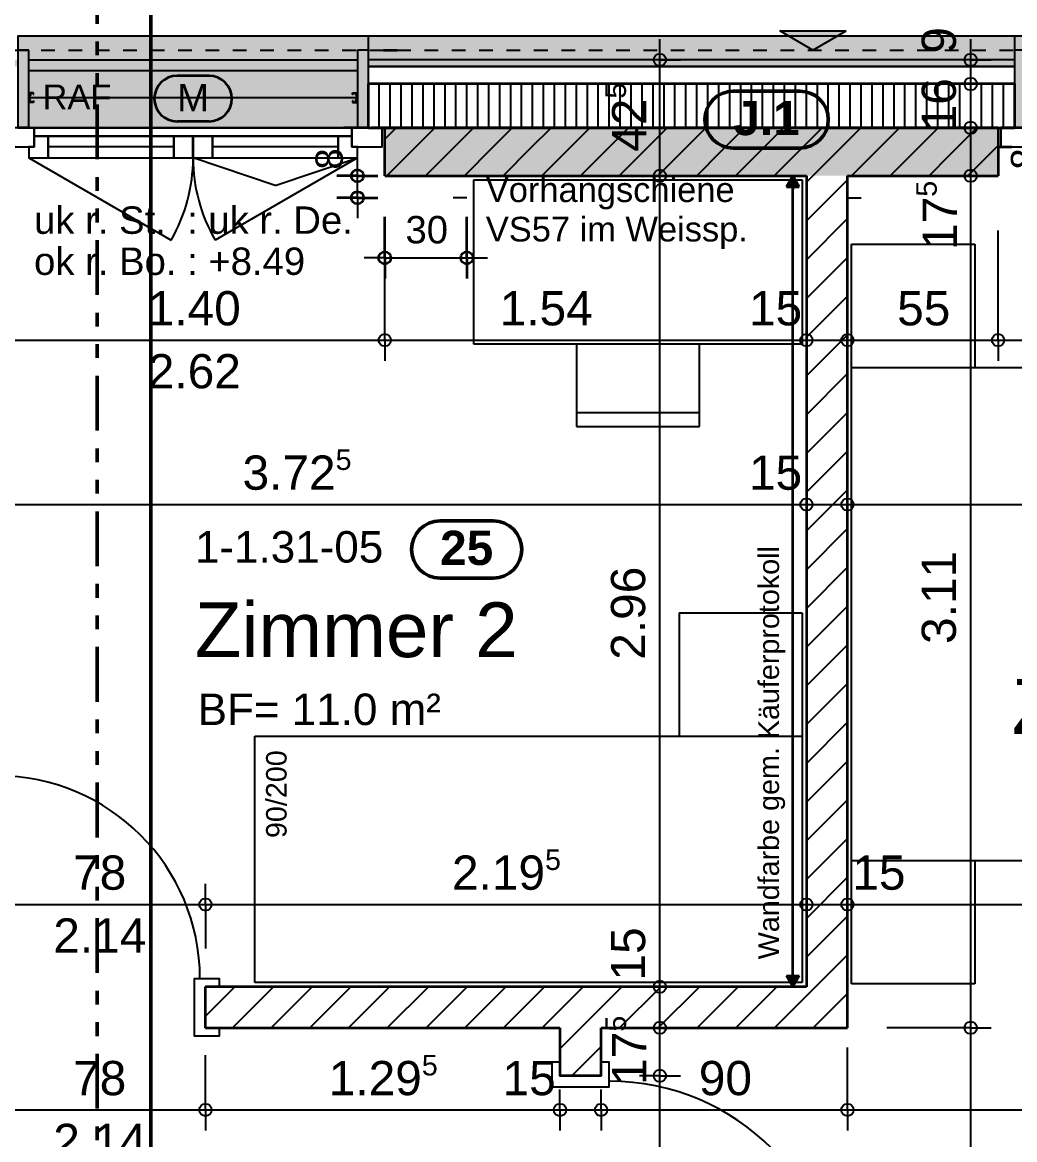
# Model space of a CAD drawing. Header units: centimetres. Extents: x 0.3 to 84.3, y 0.3 to 59.7.
# Drawn here: x 41.48 to 48.73, y 39.78 to 47.93 of the extents above; entities that cross this region are included whole.
import ezdxf

# ---------------------------------------------------------------- set-up
doc = ezdxf.new("R2010")
doc.units = ezdxf.units.CM
for name, pattern in [('AUSGEZOGEN', [0]), ('LINIE_17', [0.05, 0, -0.05]), ('LINIE_23', [0.79, 0.4, -0.13, 0, -0.13, 0, -0.13]), ('PHANTOM', [63.5, 31.75, -6.35, 6.35, -6.35, 6.35, -6.35]), ('PUNKT', [6.35, 0, -6.35]), ('RAND', [44.45, 12.7, -6.35, 12.7, -6.35, 0, -6.35]), ('STRICHPUNKT', [25.4, 12.7, -6.35, 0, -6.35]), ('VERDECKT', [9.525, 6.35, -3.175])]:
    doc.linetypes.add(name, pattern=pattern)
for name, color, linetype, lineweight in [('Allgemein', 7, 'AUSGEZOGEN', 35), ('Bauachsen grob', 7, 'RAND', 25), ('Daemmung', 7, 'AUSGEZOGEN', 35), ('Fenster', 7, 'AUSGEZOGEN', 35), ('Fuellflaeche tragende Wände MW', 7, 'AUSGEZOGEN', 25), ('Gipserarbeiten', 7, 'AUSGEZOGEN', 35), ('Holz Fassadenverkleidung', 7, 'AUSGEZOGEN', 35), ('Holzgelaender', 7, 'AUSGEZOGEN', 50), ('Konstruktion oben', 7, 'VERDECKT', 25), ('Oeffnungsrichtung Fenster', 7, 'AUSGEZOGEN', 25), ('Raumbezeichnung', 7, 'AUSGEZOGEN', 35), ('Rolladen', 7, 'AUSGEZOGEN', 25), ('Schnittbegrenzung', 7, 'AUSGEZOGEN', 25), ('Spengler', 7, 'AUSGEZOGEN', 35), ('Text Koten', 7, 'AUSGEZOGEN', 50), ('Text Werkplan Ausfuehrung', 7, 'AUSGEZOGEN', 50), ('Tuerzarge', 7, 'AUSGEZOGEN', 25), ('Unterkonstruktion', 7, 'AUSGEZOGEN', 35), ('Vorhangbrett', 7, 'AUSGEZOGEN', 25), ('Wand Mauerwerk tragend', 7, 'AUSGEZOGEN', 35), ('Werkplan- Ausfuehrungsmasse', 7, 'AUSGEZOGEN', 25)]:
    doc.layers.add(name, color=color, linetype=linetype, lineweight=lineweight)
doc.layers.add('Elektro Text', color=7, linetype='AUSGEZOGEN', lineweight=35, true_color=0x656565)
doc.layers.add('Moebel', color=7, linetype='AUSGEZOGEN', lineweight=25, true_color=0xababab)
doc.styles.add('ARIAL', font='ARIAL.TTF')

msp = doc.modelspace()

# ---------------------------------------------------------------- hatches: boundary and pattern name
at = {"layer": 'Allgemein', "linetype": 'AUSGEZOGEN', "lineweight": 25}
h = msp.add_hatch(color=32, dxfattribs=at)
h.paths.add_polyline_path([(36.73, 47.612), (41.45, 47.612), (41.45, 47.66), (36.73, 47.66)])
h.paths.add_polyline_path([(31.22, 47.612), (34.17, 47.612), (34.17, 47.66), (31.22, 47.66)])
h.paths.add_polyline_path([(44.01, 47.612), (48.73, 47.612), (48.73, 47.66), (44.01, 47.66)])
h.paths.add_polyline_path([(51.29, 47.612), (54.45, 47.612), (54.45, 47.66), (51.29, 47.66)])
h.paths.add_polyline_path([(57.01, 47.612), (58.49, 47.612), (58.49, 47.66), (57.01, 47.66)])
at = {"layer": 'Daemmung', "linetype": 'AUSGEZOGEN', "lineweight": 25}
for points in [[(41.45, 47.484), (41.45, 47.164), (41.53, 47.164), (41.53, 47.484), (41.53, 47.564), (41.53, 47.612), (41.53, 47.66), (41.53, 47.732), (41.45, 47.732), (41.45, 47.66), (41.45, 47.612), (41.45, 47.564)], [(43.93, 47.484), (43.93, 47.164), (44.01, 47.164), (44.01, 47.484), (44.01, 47.564), (44.01, 47.612), (44.01, 47.66), (44.01, 47.732), (43.93, 47.732), (43.93, 47.66), (43.93, 47.612), (43.93, 47.564)], [(48.73, 47.484), (48.73, 47.164), (48.81, 47.164), (48.81, 47.484), (48.81, 47.564), (48.81, 47.612), (48.81, 47.66), (48.81, 47.732), (48.73, 47.732), (48.73, 47.66), (48.73, 47.612), (48.73, 47.564)]]:
    msp.add_hatch(color=32, dxfattribs=at).paths.add_polyline_path(points)
at = {"layer": 'Fuellflaeche tragende Wände MW', "linetype": 'AUSGEZOGEN', "lineweight": 25}
msp.add_hatch(color=254, dxfattribs=at).paths.add_polyline_path([(44.13, 47.164), (44.13, 46.814), (48.61, 46.814), (48.61, 47.164)])
at = {"layer": 'Gipserarbeiten', "linetype": 'AUSGEZOGEN', "lineweight": 35}
msp.add_hatch(color=240, dxfattribs=at).paths.add_polyline_path([(47.156, 46.734), (47.11, 46.814), (47.064, 46.734)])
msp.add_hatch(color=240, dxfattribs=at).paths.add_polyline_path([(47.156, 40.974), (47.11, 40.894), (47.064, 40.974)], flags=16)
at = {"layer": 'Holzgelaender', "linetype": 'AUSGEZOGEN', "lineweight": 25, "true_color": 0xf1f1f1}
msp.add_hatch(color=7, dxfattribs=at).paths.add_polyline_path([(41.53, 47.58), (43.93, 47.58), (43.93, 47.66), (41.53, 47.66)])
at = {"layer": 'Spengler', "linetype": 'AUSGEZOGEN', "lineweight": 25, "true_color": 0xfafafa}
for points in [[(41.45, 47.832), (41.45, 47.732), (41.53, 47.732), (41.53, 47.164), (43.93, 47.164), (43.93, 47.732), (44.01, 47.732), (44.01, 47.832)], [(48.73, 47.832), (44.01, 47.832), (44.01, 47.66), (48.73, 47.66)], [(48.73, 47.832), (48.73, 47.732), (48.81, 47.732), (48.81, 47.164), (51.21, 47.164), (51.21, 47.732), (51.29, 47.732), (51.29, 47.832)]]:
    msp.add_hatch(color=7, dxfattribs=at).paths.add_polyline_path(points)
at = {"layer": 'Text Werkplan Ausfuehrung', "linetype": 'AUSGEZOGEN', "lineweight": 25}
msp.add_hatch(color=7, dxfattribs=at).paths.add_polyline_path([(47.258, 47.732), (47.0155, 47.872), (47.5005, 47.872)], flags=16)

# ---------------------------------------------------------------- linework, layer by layer
at = {"layer": 'Allgemein', "color": 7, "linetype": 'AUSGEZOGEN', "lineweight": 25}
for p, q in [((48.73, 47.66), (44.01, 47.66)), ((44.01, 47.612), (48.73, 47.612))]:
    msp.add_line(p, q, dxfattribs=at)
at = {"layer": 'Bauachsen grob', "color": 32, "linetype": 'LINIE_23', "lineweight": 50, "true_color": 0xc36e14}
msp.add_line((42.03, 1.394), (42.03, 57.974), dxfattribs=at)
at = {"layer": 'Daemmung', "color": 7, "linetype": 'AUSGEZOGEN', "lineweight": 25}
for p, q in [((41.53, 47.732), (41.45, 47.732)), ((41.53, 47.66), (41.53, 47.732)), ((44.01, 47.732), (43.93, 47.732)), ((43.93, 47.732), (43.93, 47.66)), ((44.01, 47.66), (44.01, 47.732)), ((48.81, 47.732), (48.73, 47.732)), ((48.73, 47.732), (48.73, 47.66)), ((41.53, 47.612), (41.53, 47.66)), ((43.93, 47.66), (43.93, 47.612)), ((41.53, 47.564), (41.53, 47.612)), ((41.53, 47.484), (41.53, 47.564)), ((43.93, 47.612), (43.93, 47.564)), ((43.93, 47.564), (43.93, 47.484)), ((44.01, 47.564), (44.01, 47.612)), ((44.01, 47.484), (44.01, 47.564)), ((48.73, 47.612), (48.73, 47.564)), ((48.73, 47.564), (48.73, 47.484)), ((41.53, 47.164), (41.53, 47.484)), ((43.93, 47.484), (43.93, 47.164)), ((44.01, 47.164), (44.01, 47.484)), ((48.73, 47.484), (48.73, 47.164)), ((41.45, 47.164), (41.53, 47.164)), ((43.93, 47.164), (44.01, 47.164)), ((48.73, 47.164), (48.81, 47.164))]:
    msp.add_line(p, q, dxfattribs=at)
at = {"layer": 'Daemmung', "color": 7, "linetype": 'AUSGEZOGEN', "lineweight": 35}
for p, q in [((44.01, 47.164), (44.01, 47.484)), ((48.73, 47.484), (44.01, 47.484)), ((48.73, 47.484), (48.73, 47.164)), ((44.01, 47.164), (44.13, 47.164)), ((44.13, 47.164), (48.61, 47.164)), ((48.61, 47.164), (48.73, 47.164))]:
    msp.add_line(p, q, dxfattribs=at)
at = {"layer": 'Daemmung', "color": 7, "linetype": 'AUSGEZOGEN', "lineweight": 25}
for points in [[(44.01, 47.164), (44.01, 47.164), (44.01, 47.164), (44.01, 47.164), (44.01, 47.164), (44.01, 47.2955), (44.01, 47.2955), (44.01, 47.484), (44.01, 47.484)], [(44.09, 47.164), (44.09, 47.164), (44.09, 47.164), (44.09, 47.1665), (44.09, 47.1665), (44.09, 47.2969), (44.09, 47.2969), (44.09, 47.484), (44.09, 47.484)], [(44.09, 47.164), (44.09, 47.164), (44.09, 47.164), (44.09, 47.1665), (44.09, 47.1665), (44.09, 47.2969), (44.09, 47.2969), (44.09, 47.484), (44.09, 47.484)], [(44.17, 47.164), (44.17, 47.164), (44.17, 47.164), (44.17, 47.1689), (44.17, 47.1689), (44.17, 47.2984), (44.17, 47.2984), (44.17, 47.484), (44.17, 47.484)], [(44.25, 47.164), (44.25, 47.164), (44.25, 47.164), (44.25, 47.1714), (44.25, 47.1714), (44.25, 47.2998), (44.25, 47.2998), (44.25, 47.484), (44.25, 47.484)], [(44.33, 47.164), (44.33, 47.164), (44.33, 47.164), (44.33, 47.1738), (44.33, 47.1738), (44.33, 47.3012), (44.33, 47.3012), (44.33, 47.484), (44.33, 47.484)], [(44.41, 47.164), (44.41, 47.164), (44.41, 47.164), (44.41, 47.1763), (44.41, 47.1763), (44.41, 47.3027), (44.41, 47.3027), (44.41, 47.484), (44.41, 47.484)], [(44.41, 47.164), (44.41, 47.164), (44.41, 47.164), (44.41, 47.1763), (44.41, 47.1763), (44.41, 47.3027), (44.41, 47.3027), (44.41, 47.484), (44.41, 47.484)], [(44.49, 47.164), (44.49, 47.164), (44.49, 47.164), (44.49, 47.1787), (44.49, 47.1787), (44.49, 47.3041), (44.49, 47.3041), (44.49, 47.484), (44.49, 47.484)], [(44.57, 47.164), (44.57, 47.164), (44.57, 47.164), (44.57, 47.1812), (44.57, 47.1812), (44.57, 47.3056), (44.57, 47.3056), (44.57, 47.484), (44.57, 47.484)], [(44.65, 47.164), (44.65, 47.164), (44.65, 47.164), (44.65, 47.1836), (44.65, 47.1836), (44.65, 47.307), (44.65, 47.307), (44.65, 47.484), (44.65, 47.484)], [(44.73, 47.164), (44.73, 47.164), (44.73, 47.164), (44.73, 47.1861), (44.73, 47.1861), (44.73, 47.3085), (44.73, 47.3085), (44.73, 47.484), (44.73, 47.484)], [(44.73, 47.164), (44.73, 47.164), (44.73, 47.164), (44.73, 47.1861), (44.73, 47.1861), (44.73, 47.3085), (44.73, 47.3085), (44.73, 47.484), (44.73, 47.484)], [(44.81, 47.164), (44.81, 47.164), (44.81, 47.164), (44.81, 47.1885), (44.81, 47.1885), (44.81, 47.3099), (44.81, 47.3099), (44.81, 47.484), (44.81, 47.484)], [(44.89, 47.164), (44.89, 47.164), (44.89, 47.164), (44.89, 47.191), (44.89, 47.191), (44.89, 47.3114), (44.89, 47.3114), (44.89, 47.484), (44.89, 47.484)], [(44.97, 47.164), (44.97, 47.164), (44.97, 47.164), (44.97, 47.1934), (44.97, 47.1934), (44.97, 47.3128), (44.97, 47.3128), (44.97, 47.484), (44.97, 47.484)], [(45.05, 47.164), (45.05, 47.164), (45.05, 47.164), (45.05, 47.1959), (45.05, 47.1959), (45.05, 47.3142), (45.05, 47.3142), (45.05, 47.484), (45.05, 47.484)], [(45.05, 47.164), (45.05, 47.164), (45.05, 47.164), (45.05, 47.1959), (45.05, 47.1959), (45.05, 47.3142), (45.05, 47.3142), (45.05, 47.484), (45.05, 47.484)], [(45.13, 47.164), (45.13, 47.164), (45.13, 47.164), (45.13, 47.1983), (45.13, 47.1983), (45.13, 47.3157), (45.13, 47.3157), (45.13, 47.484), (45.13, 47.484)], [(45.21, 47.164), (45.21, 47.164), (45.21, 47.164), (45.21, 47.2008), (45.21, 47.2008), (45.21, 47.3171), (45.21, 47.3171), (45.21, 47.484), (45.21, 47.484)], [(45.29, 47.164), (45.29, 47.164), (45.29, 47.164), (45.29, 47.2032), (45.29, 47.2032), (45.29, 47.3186), (45.29, 47.3186), (45.29, 47.484), (45.29, 47.484)], [(45.37, 47.164), (45.37, 47.164), (45.37, 47.164), (45.37, 47.2057), (45.37, 47.2057), (45.37, 47.32), (45.37, 47.32), (45.37, 47.484), (45.37, 47.484)], [(45.37, 47.164), (45.37, 47.164), (45.37, 47.164), (45.37, 47.2057), (45.37, 47.2057), (45.37, 47.32), (45.37, 47.32), (45.37, 47.484), (45.37, 47.484)], [(45.45, 47.164), (45.45, 47.164), (45.45, 47.164), (45.45, 47.2081), (45.45, 47.2081), (45.45, 47.3215), (45.45, 47.3215), (45.45, 47.484), (45.45, 47.484)], [(45.53, 47.164), (45.53, 47.164), (45.53, 47.164), (45.53, 47.2106), (45.53, 47.2106), (45.53, 47.3229), (45.53, 47.3229), (45.53, 47.484), (45.53, 47.484)], [(45.61, 47.164), (45.61, 47.164), (45.61, 47.164), (45.61, 47.213), (45.61, 47.213), (45.61, 47.3244), (45.61, 47.3244), (45.61, 47.484), (45.61, 47.484)], [(45.69, 47.164), (45.69, 47.164), (45.69, 47.164), (45.69, 47.2155), (45.69, 47.2155), (45.69, 47.3258), (45.69, 47.3258), (45.69, 47.484), (45.69, 47.484)], [(45.69, 47.164), (45.69, 47.164), (45.69, 47.164), (45.69, 47.2155), (45.69, 47.2155), (45.69, 47.3258), (45.69, 47.3258), (45.69, 47.484), (45.69, 47.484)], [(45.77, 47.164), (45.77, 47.164), (45.77, 47.164), (45.77, 47.2179), (45.77, 47.2179), (45.77, 47.3272), (45.77, 47.3272), (45.77, 47.484), (45.77, 47.484)], [(45.85, 47.164), (45.85, 47.164), (45.85, 47.164), (45.85, 47.2204), (45.85, 47.2204), (45.85, 47.3287), (45.85, 47.3287), (45.85, 47.484), (45.85, 47.484)], [(45.93, 47.164), (45.93, 47.164), (45.93, 47.164), (45.93, 47.2228), (45.93, 47.2228), (45.93, 47.3301), (45.93, 47.3301), (45.93, 47.484), (45.93, 47.484)], [(46.01, 47.164), (46.01, 47.164), (46.01, 47.164), (46.01, 47.2253), (46.01, 47.2253), (46.01, 47.3316), (46.01, 47.3316), (46.01, 47.484), (46.01, 47.484)], [(46.01, 47.164), (46.01, 47.164), (46.01, 47.164), (46.01, 47.2253), (46.01, 47.2253), (46.01, 47.3316), (46.01, 47.3316), (46.01, 47.484), (46.01, 47.484)], [(46.09, 47.164), (46.09, 47.164), (46.09, 47.164), (46.09, 47.2278), (46.09, 47.2278), (46.09, 47.333), (46.09, 47.333), (46.09, 47.484), (46.09, 47.484)], [(46.17, 47.164), (46.17, 47.164), (46.17, 47.164), (46.17, 47.2302), (46.17, 47.2302), (46.17, 47.3345), (46.17, 47.3345), (46.17, 47.484), (46.17, 47.484)], [(46.25, 47.164), (46.25, 47.164), (46.25, 47.164), (46.25, 47.2327), (46.25, 47.2327), (46.25, 47.3359), (46.25, 47.3359), (46.25, 47.484), (46.25, 47.484)], [(46.33, 47.164), (46.33, 47.164), (46.33, 47.164), (46.33, 47.2351), (46.33, 47.2351), (46.33, 47.3374), (46.33, 47.3374), (46.33, 47.484), (46.33, 47.484)], [(46.33, 47.164), (46.33, 47.164), (46.33, 47.164), (46.33, 47.2351), (46.33, 47.2351), (46.33, 47.3374), (46.33, 47.3374), (46.33, 47.484), (46.33, 47.484)], [(46.41, 47.164), (46.41, 47.164), (46.41, 47.164), (46.41, 47.2376), (46.41, 47.2376), (46.41, 47.3388), (46.41, 47.3388), (46.41, 47.484), (46.41, 47.484)], [(46.49, 47.164), (46.49, 47.164), (46.49, 47.164), (46.49, 47.24), (46.49, 47.24), (46.49, 47.3403), (46.49, 47.3403), (46.49, 47.484), (46.49, 47.484)], [(46.57, 47.164), (46.57, 47.164), (46.57, 47.164), (46.57, 47.2425), (46.57, 47.2425), (46.57, 47.3417), (46.57, 47.3417), (46.57, 47.484), (46.57, 47.484)], [(46.65, 47.164), (46.65, 47.164), (46.65, 47.164), (46.65, 47.2449), (46.65, 47.2449), (46.65, 47.3431), (46.65, 47.3431), (46.65, 47.484), (46.65, 47.484)], [(46.65, 47.164), (46.65, 47.164), (46.65, 47.164), (46.65, 47.2449), (46.65, 47.2449), (46.65, 47.3431), (46.65, 47.3431), (46.65, 47.484), (46.65, 47.484)], [(46.73, 47.164), (46.73, 47.164), (46.73, 47.164), (46.73, 47.2474), (46.73, 47.2474), (46.73, 47.3446), (46.73, 47.3446), (46.73, 47.484), (46.73, 47.484)], [(46.81, 47.164), (46.81, 47.164), (46.81, 47.164), (46.81, 47.2498), (46.81, 47.2498), (46.81, 47.346), (46.81, 47.346), (46.81, 47.484), (46.81, 47.484)], [(46.89, 47.164), (46.89, 47.164), (46.89, 47.164), (46.89, 47.2523), (46.89, 47.2523), (46.89, 47.3475), (46.89, 47.3475), (46.89, 47.484), (46.89, 47.484)], [(46.97, 47.164), (46.97, 47.164), (46.97, 47.164), (46.97, 47.2547), (46.97, 47.2547), (46.97, 47.3489), (46.97, 47.3489), (46.97, 47.484), (46.97, 47.484)], [(46.97, 47.164), (46.97, 47.164), (46.97, 47.164), (46.97, 47.2547), (46.97, 47.2547), (46.97, 47.3489), (46.97, 47.3489), (46.97, 47.484), (46.97, 47.484)], [(47.05, 47.164), (47.05, 47.164), (47.05, 47.164), (47.05, 47.2572), (47.05, 47.2572), (47.05, 47.3504), (47.05, 47.3504), (47.05, 47.484), (47.05, 47.484)], [(47.13, 47.164), (47.13, 47.164), (47.13, 47.164), (47.13, 47.2596), (47.13, 47.2596), (47.13, 47.3518), (47.13, 47.3518), (47.13, 47.484), (47.13, 47.484)], [(47.21, 47.164), (47.21, 47.164), (47.21, 47.164), (47.21, 47.2621), (47.21, 47.2621), (47.21, 47.3533), (47.21, 47.3533), (47.21, 47.484), (47.21, 47.484)], [(47.29, 47.164), (47.29, 47.164), (47.29, 47.164), (47.29, 47.2645), (47.29, 47.2645), (47.29, 47.3547), (47.29, 47.3547), (47.29, 47.484), (47.29, 47.484)], [(47.29, 47.164), (47.29, 47.164), (47.29, 47.164), (47.29, 47.2645), (47.29, 47.2645), (47.29, 47.3547), (47.29, 47.3547), (47.29, 47.484), (47.29, 47.484)], [(47.37, 47.164), (47.37, 47.164), (47.37, 47.164), (47.37, 47.267), (47.37, 47.267), (47.37, 47.3561), (47.37, 47.3561), (47.37, 47.484), (47.37, 47.484)], [(47.45, 47.164), (47.45, 47.164), (47.45, 47.164), (47.45, 47.2694), (47.45, 47.2694), (47.45, 47.3576), (47.45, 47.3576), (47.45, 47.484), (47.45, 47.484)], [(47.53, 47.164), (47.53, 47.164), (47.53, 47.164), (47.53, 47.2719), (47.53, 47.2719), (47.53, 47.359), (47.53, 47.359), (47.53, 47.484), (47.53, 47.484)], [(47.61, 47.164), (47.61, 47.164), (47.61, 47.164), (47.61, 47.2743), (47.61, 47.2743), (47.61, 47.3605), (47.61, 47.3605), (47.61, 47.484), (47.61, 47.484)], [(47.61, 47.164), (47.61, 47.164), (47.61, 47.164), (47.61, 47.2743), (47.61, 47.2743), (47.61, 47.3605), (47.61, 47.3605), (47.61, 47.484), (47.61, 47.484)], [(47.69, 47.164), (47.69, 47.164), (47.69, 47.164), (47.69, 47.2768), (47.69, 47.2768), (47.69, 47.3619), (47.69, 47.3619), (47.69, 47.484), (47.69, 47.484)], [(47.77, 47.164), (47.77, 47.164), (47.77, 47.164), (47.77, 47.2792), (47.77, 47.2792), (47.77, 47.3634), (47.77, 47.3634), (47.77, 47.484), (47.77, 47.484)], [(47.85, 47.164), (47.85, 47.164), (47.85, 47.164), (47.85, 47.2817), (47.85, 47.2817), (47.85, 47.3648), (47.85, 47.3648), (47.85, 47.484), (47.85, 47.484)], [(47.93, 47.164), (47.93, 47.164), (47.93, 47.164), (47.93, 47.2842), (47.93, 47.2842), (47.93, 47.3663), (47.93, 47.3663), (47.93, 47.484), (47.93, 47.484)], [(47.93, 47.164), (47.93, 47.164), (47.93, 47.164), (47.93, 47.2842), (47.93, 47.2842), (47.93, 47.3663), (47.93, 47.3663), (47.93, 47.484), (47.93, 47.484)], [(48.01, 47.164), (48.01, 47.164), (48.01, 47.164), (48.01, 47.2866), (48.01, 47.2866), (48.01, 47.3677), (48.01, 47.3677), (48.01, 47.484), (48.01, 47.484)], [(48.09, 47.164), (48.09, 47.164), (48.09, 47.164), (48.09, 47.2891), (48.09, 47.2891), (48.09, 47.3691), (48.09, 47.3691), (48.09, 47.484), (48.09, 47.484)], [(48.17, 47.164), (48.17, 47.164), (48.17, 47.164), (48.17, 47.2915), (48.17, 47.2915), (48.17, 47.3706), (48.17, 47.3706), (48.17, 47.484), (48.17, 47.484)], [(48.25, 47.164), (48.25, 47.164), (48.25, 47.164), (48.25, 47.294), (48.25, 47.294), (48.25, 47.372), (48.25, 47.372), (48.25, 47.484), (48.25, 47.484)], [(48.25, 47.164), (48.25, 47.164), (48.25, 47.164), (48.25, 47.294), (48.25, 47.294), (48.25, 47.372), (48.25, 47.372), (48.25, 47.484), (48.25, 47.484)], [(48.33, 47.164), (48.33, 47.164), (48.33, 47.164), (48.33, 47.2964), (48.33, 47.2964), (48.33, 47.3735), (48.33, 47.3735), (48.33, 47.484), (48.33, 47.484)], [(48.41, 47.164), (48.41, 47.164), (48.41, 47.164), (48.41, 47.2989), (48.41, 47.2989), (48.41, 47.3749), (48.41, 47.3749), (48.41, 47.484), (48.41, 47.484)], [(48.49, 47.164), (48.49, 47.164), (48.49, 47.164), (48.49, 47.3013), (48.49, 47.3013), (48.49, 47.3764), (48.49, 47.3764), (48.49, 47.484), (48.49, 47.484)], [(48.57, 47.164), (48.57, 47.164), (48.57, 47.164), (48.57, 47.3038), (48.57, 47.3038), (48.57, 47.3778), (48.57, 47.3778), (48.57, 47.484), (48.57, 47.484)], [(48.57, 47.164), (48.57, 47.164), (48.57, 47.164), (48.57, 47.3038), (48.57, 47.3038), (48.57, 47.3778), (48.57, 47.3778), (48.57, 47.484), (48.57, 47.484)], [(48.65, 47.164), (48.65, 47.164), (48.65, 47.164), (48.65, 47.3062), (48.65, 47.3062), (48.65, 47.3793), (48.65, 47.3793), (48.65, 47.484), (48.65, 47.484)]]:
    msp.add_lwpolyline(points, dxfattribs=at)
at = {"layer": 'Elektro Text', "color": 40, "linetype": 'AUSGEZOGEN', "lineweight": 35}
for p, q in [((42.8461, 47.544), (42.6133, 47.544)), ((42.8461, 47.2107), (42.6133, 47.2107))]:
    msp.add_line(p, q, dxfattribs=at)
for centre, start, end in [((42.6133, 47.3773), 90, 270), ((42.8461, 47.3773), 270, 90)]:
    msp.add_arc(centre, 0.1667, start, end, dxfattribs=at)
at = {"layer": 'Fenster', "color": 7, "linetype": 'AUSGEZOGEN', "lineweight": 25}
for p, q in [((42.589, 47.024), (41.67, 47.024)), ((43.79, 47.024), (42.871, 47.024))]:
    msp.add_line(p, q, dxfattribs=at)
for points in [[(44.01, 47.164), (44.01, 47.832), (41.45, 47.832), (41.45, 47.164), (44.01, 47.164)], [(51.29, 47.164), (51.29, 47.832), (48.73, 47.832), (48.73, 47.164), (51.29, 47.164)], [(41.57, 47.164), (41.35, 47.164), (41.35, 47.024), (41.57, 47.024), (41.57, 47.164)], [(41.57, 47.104), (42.729, 47.104), (42.729, 47.024), (42.731, 47.024), (42.731, 47.104), (43.89, 47.104), (43.89, 47.164), (41.57, 47.164), (41.57, 47.104)], [(44.11, 47.164), (43.89, 47.164), (43.89, 47.024), (44.11, 47.024), (44.11, 47.164)], [(48.85, 47.164), (48.63, 47.164), (48.63, 47.024), (48.85, 47.024), (48.85, 47.164)], [(41.67, 47.104), (41.57, 47.104), (41.57, 47.024), (41.53, 47.024), (41.53, 46.944), (41.67, 46.944), (41.67, 47.104)], [(42.589, 47.104), (41.67, 47.104), (41.67, 46.944), (42.589, 46.944), (42.589, 47.104)], [(42.729, 47.024), (42.729, 47.104), (42.589, 47.104), (42.589, 46.944), (42.729, 46.944), (42.729, 47.024)], [(42.871, 47.104), (42.731, 47.104), (42.731, 47.024), (42.731, 46.944), (42.871, 46.944), (42.871, 47.104)], [(43.79, 47.104), (42.871, 47.104), (42.871, 46.944), (43.79, 46.944), (43.79, 47.104)], [(43.93, 47.024), (43.89, 47.024), (43.89, 47.104), (43.79, 47.104), (43.79, 46.944), (43.93, 46.944), (43.93, 47.024)]]:
    msp.add_lwpolyline(points, dxfattribs=at)
at = {"layer": 'Gipserarbeiten', "color": 240, "linetype": 'AUSGEZOGEN', "lineweight": 35}
for p, q in [((47.11, 46.814), (47.064, 46.734)), ((47.11, 40.894), (47.11, 46.814)), ((47.11, 46.814), (47.11, 46.814)), ((47.11, 46.814), (47.11, 46.814)), ((47.11, 46.814), (47.11, 46.814)), ((47.156, 46.734), (47.11, 46.814)), ((47.064, 46.734), (47.156, 46.734)), ((47.11, 46.734), (47.11, 46.714)), ((47.11, 40.894), (47.064, 40.974)), ((47.064, 40.974), (47.156, 40.974)), ((47.11, 40.974), (47.11, 40.994)), ((47.156, 40.974), (47.11, 40.894)), ((47.11, 40.894), (47.11, 40.894)), ((47.11, 40.894), (47.11, 40.894)), ((47.11, 40.894), (47.11, 40.894))]:
    msp.add_line(p, q, dxfattribs=at)
at = {"layer": 'Holz Fassadenverkleidung', "color": 7, "linetype": 'LINIE_17', "lineweight": 25}
msp.add_line((31.22, 47.732), (63.288, 47.732), dxfattribs=at)
at = {"layer": 'Holzgelaender', "color": 7, "linetype": 'AUSGEZOGEN', "lineweight": 25}
for p, q in [((41.53, 47.66), (43.93, 47.66)), ((41.53, 47.58), (41.53, 47.66)), ((43.93, 47.66), (43.93, 47.58)), ((43.93, 47.58), (41.53, 47.58))]:
    msp.add_line(p, q, dxfattribs=at)
at = {"layer": 'Konstruktion oben', "color": 7, "linetype": 'PUNKT', "lineweight": 35}
msp.add_line((31.22, 47.732), (63.288, 47.732), dxfattribs=at)
at = {"layer": 'Moebel', "color": 253, "linetype": 'AUSGEZOGEN', "lineweight": 25, "true_color": 0xababab}
for p, q in [((44.78, 45.584), (44.78, 46.784)), ((44.78, 46.784), (47.18, 46.784)), ((47.18, 46.784), (47.18, 45.584)), ((47.54, 45.414), (47.54, 46.314)), ((47.54, 46.314), (48.44, 46.314)), ((48.44, 46.314), (48.44, 45.414)), ((47.18, 45.584), (44.78, 45.584)), ((45.53, 45.584), (45.53, 44.984)), ((46.43, 44.984), (46.43, 45.584)), ((47.54, 41.814), (47.54, 45.414)), ((47.54, 45.414), (51.54, 45.414)), ((46.43, 45.084), (45.53, 45.084)), ((45.53, 44.984), (46.43, 44.984)), ((46.28, 43.624), (47.18, 43.624)), ((46.28, 43.624), (46.28, 42.724)), ((47.18, 43.624), (47.18, 42.724)), ((43.18, 42.724), (47.18, 42.724)), ((43.18, 40.924), (43.18, 42.724)), ((47.18, 42.724), (47.18, 40.924)), ((47.54, 40.914), (47.54, 41.814)), ((51.54, 41.814), (47.54, 41.814)), ((48.44, 41.814), (48.44, 40.914)), ((47.18, 40.924), (43.18, 40.924)), ((48.44, 40.914), (47.54, 40.914))]:
    msp.add_line(p, q, dxfattribs=at)
at = {"layer": 'Oeffnungsrichtung Fenster', "color": 7, "linetype": 'AUSGEZOGEN', "lineweight": 25}
for p, q in [((41.53, 46.944), (42.5692, 46.344)), ((43.3305, 46.744), (42.731, 46.944)), ((43.93, 46.944), (42.8908, 46.344)), ((43.3305, 46.744), (43.93, 46.944))]:
    msp.add_line(p, q, dxfattribs=at)
for centre, start, end in [((41.53, 46.944), 330, 0), ((43.93, 46.944), 180, 210)]:
    msp.add_arc(centre, 1.2, start, end, dxfattribs=at)
at = {"layer": 'Rolladen', "color": 7, "linetype": 'AUSGEZOGEN', "lineweight": 25}
for p, q in [((41.537, 47.402), (41.53, 47.395)), ((41.53, 47.373), (41.53, 47.395)), ((41.531, 47.416), (41.531, 47.42)), ((41.565, 47.42), (41.531, 47.42)), ((41.537, 47.416), (41.531, 47.416)), ((41.541, 47.4003), (41.534, 47.3933)), ((41.534, 47.3933), (41.534, 47.3747)), ((41.537, 47.416), (41.537, 47.402)), ((41.541, 47.416), (41.541, 47.4003)), ((41.561, 47.416), (41.541, 47.416)), ((41.561, 47.416), (41.561, 47.408)), ((41.561, 47.408), (41.565, 47.408)), ((41.565, 47.408), (41.565, 47.42)), ((43.895, 47.408), (43.895, 47.42)), ((43.895, 47.42), (43.929, 47.42)), ((43.899, 47.408), (43.895, 47.408)), ((43.899, 47.416), (43.919, 47.416)), ((43.899, 47.416), (43.899, 47.408)), ((43.919, 47.416), (43.919, 47.4003)), ((43.919, 47.4003), (43.926, 47.3933)), ((43.923, 47.416), (43.929, 47.416)), ((43.923, 47.416), (43.923, 47.402)), ((43.923, 47.402), (43.93, 47.395)), ((43.926, 47.3933), (43.926, 47.3747)), ((43.929, 47.416), (43.929, 47.42)), ((43.93, 47.373), (43.93, 47.395)), ((41.53, 47.379), (41.53, 47.389)), ((41.53, 47.378), (41.53, 47.379)), ((41.537, 47.366), (41.53, 47.373)), ((41.537, 47.352), (41.531, 47.352)), ((41.531, 47.348), (41.531, 47.352)), ((41.565, 47.348), (41.531, 47.348)), ((41.541, 47.3677), (41.534, 47.3747)), ((41.537, 47.352), (41.537, 47.366)), ((41.541, 47.352), (41.541, 47.3677)), ((41.561, 47.352), (41.541, 47.352)), ((41.561, 47.36), (41.565, 47.36)), ((41.561, 47.352), (41.561, 47.36)), ((41.565, 47.36), (41.565, 47.348)), ((43.895, 47.36), (43.895, 47.348)), ((43.899, 47.36), (43.895, 47.36)), ((43.895, 47.348), (43.929, 47.348)), ((43.899, 47.352), (43.899, 47.36)), ((43.899, 47.352), (43.919, 47.352)), ((43.919, 47.3677), (43.926, 47.3747)), ((43.919, 47.352), (43.919, 47.3677)), ((43.923, 47.366), (43.93, 47.373)), ((43.923, 47.352), (43.923, 47.366)), ((43.923, 47.352), (43.929, 47.352)), ((43.929, 47.348), (43.929, 47.352)), ((43.93, 47.379), (43.93, 47.389)), ((43.93, 47.378), (43.93, 47.379))]:
    msp.add_line(p, q, dxfattribs=at)
at = {"layer": 'Rolladen', "color": 7, "linetype": 'PHANTOM', "lineweight": 25}
msp.add_line((43.93, 47.384), (41.53, 47.384), dxfattribs=at)
at = {"layer": 'Schnittbegrenzung', "color": 14, "linetype": 'STRICHPUNKT', "lineweight": 50, "true_color": 0xb20000}
for q in [(42.42, 58.1507), (42.42, 22.214), (42.42, 46.214)]:
    msp.add_line((42.42, 46.214), q, dxfattribs=at)
at = {"layer": 'Spengler', "color": 7, "linetype": 'AUSGEZOGEN', "lineweight": 25}
msp.add_line((48.73, 47.832), (44.01, 47.832), dxfattribs=at)
at = {"layer": 'Text Werkplan Ausfuehrung', "color": 7, "linetype": 'AUSGEZOGEN', "lineweight": 25}
for p, q in [((47.258, 47.732), (47.0155, 47.872)), ((47.0155, 47.872), (47.5005, 47.872)), ((47.258, 47.732), (47.5005, 47.872))]:
    msp.add_line(p, q, dxfattribs=at)
at = {"layer": 'Text Werkplan Ausfuehrung', "color": 92, "linetype": 'AUSGEZOGEN', "lineweight": 50, "true_color": 0x00b300}
for p, q in [((47.1618, 47.432), (46.6762, 47.432)), ((47.1618, 47.0153), (46.6762, 47.0153))]:
    msp.add_line(p, q, dxfattribs=at)
at = {"layer": 'Text Werkplan Ausfuehrung', "color": 240, "linetype": 'AUSGEZOGEN', "lineweight": 50}
for p, q in [((44.9225, 44.294), (44.534, 44.294)), ((44.9225, 43.8773), (44.534, 43.8773))]:
    msp.add_line(p, q, dxfattribs=at)
at = {"layer": 'Text Werkplan Ausfuehrung', "color": 92, "linetype": 'AUSGEZOGEN', "lineweight": 50, "true_color": 0x00b300}
for centre, start, end in [((46.6762, 47.2237), 90, 270), ((47.1618, 47.2237), 270, 90)]:
    msp.add_arc(centre, 0.2083, start, end, dxfattribs=at)
at = {"layer": 'Text Werkplan Ausfuehrung', "color": 240, "linetype": 'AUSGEZOGEN', "lineweight": 50}
for centre, start, end in [((44.534, 44.0856), 90, 270), ((44.9225, 44.0856), 270, 90)]:
    msp.add_arc(centre, 0.2083, start, end, dxfattribs=at)
at = {"layer": 'Tuerzarge', "color": 7, "linetype": 'AUSGEZOGEN', "lineweight": 25}
for points in [[(42.74, 40.744), (42.74, 40.954), (42.92, 40.954), (42.92, 40.894), (42.82, 40.894), (42.82, 40.594), (42.92, 40.594), (42.92, 40.534), (42.74, 40.534), (42.74, 40.744)], [(45.56, 40.164), (45.77, 40.164), (45.77, 40.344), (45.71, 40.344), (45.71, 40.244), (45.41, 40.244), (45.41, 40.344), (45.35, 40.344), (45.35, 40.164), (45.56, 40.164)]]:
    msp.add_lwpolyline(points, dxfattribs=at)
for centre, radius in [((41.3, 40.954), 1.48), ((45.77, 38.524), 1.68)]:
    msp.add_arc(centre, radius, 0, 90, dxfattribs=at)
at = {"layer": 'Unterkonstruktion', "color": 7, "linetype": 'AUSGEZOGEN', "lineweight": 25}
for p, q in [((44.01, 47.564), (44.01, 47.612)), ((48.73, 47.612), (44.01, 47.612)), ((44.01, 47.484), (44.01, 47.564)), ((48.73, 47.612), (48.73, 47.564)), ((48.73, 47.564), (48.73, 47.484)), ((44.01, 47.484), (48.73, 47.484))]:
    msp.add_line(p, q, dxfattribs=at)
at = {"layer": 'Vorhangbrett', "color": 191, "linetype": 'AUSGEZOGEN', "lineweight": 25, "true_color": 0xbe96ea}
for p, q in [((43.93, 46.814), (43.93, 46.964)), ((43.93, 46.654), (43.93, 46.814)), ((43.93, 46.654), (43.93, 46.504)), ((44.13, 46.214), (43.98, 46.214)), ((44.13, 46.214), (44.73, 46.214)), ((44.73, 46.214), (44.88, 46.214))]:
    msp.add_line(p, q, dxfattribs=at)
at = {"layer": 'Vorhangbrett', "color": 191, "linetype": 'AUSGEZOGEN', "lineweight": 35, "true_color": 0xbe96ea}
for p, q in [((43.93, 46.814), (43.78, 46.814)), ((43.93, 46.814), (44.08, 46.814)), ((43.93, 46.654), (43.78, 46.654)), ((43.93, 46.654), (44.08, 46.654)), ((44.13, 46.214), (44.13, 46.514)), ((44.73, 46.214), (44.73, 46.514)), ((44.13, 46.214), (44.13, 46.364)), ((44.73, 46.214), (44.73, 46.364)), ((44.13, 46.214), (44.13, 46.064)), ((44.73, 46.214), (44.73, 46.064))]:
    msp.add_line(p, q, dxfattribs=at)
at = {"layer": 'Vorhangbrett', "color": 191, "linetype": 'PUNKT', "lineweight": 25, "true_color": 0xbe96ea}
for p, q in [((44.73, 46.654), (41.08, 46.654)), ((47.51, 46.654), (52.01, 46.654))]:
    msp.add_line(p, q, dxfattribs=at)
at = {"layer": 'Vorhangbrett', "color": 191, "linetype": 'AUSGEZOGEN', "lineweight": 35, "true_color": 0xbe96ea}
for centre in [(43.93, 46.814), (43.93, 46.654), (44.13, 46.214), (44.73, 46.214)]:
    msp.add_circle(centre, 0.045, dxfattribs=at)
at = {"layer": 'Wand Mauerwerk tragend', "color": 180, "linetype": 'PUNKT', "lineweight": 35}
for p, q in [((41.53, 47.164), (41.45, 47.164)), ((43.93, 47.164), (41.53, 47.164)), ((44.01, 47.164), (43.93, 47.164)), ((44.13, 47.164), (44.01, 47.164)), ((44.13, 47.024), (44.13, 47.164)), ((48.73, 47.164), (48.61, 47.164)), ((48.61, 47.164), (48.61, 47.024)), ((48.81, 47.164), (48.73, 47.164)), ((41.33, 47.024), (44.13, 47.024)), ((48.61, 47.024), (51.41, 47.024))]:
    msp.add_line(p, q, dxfattribs=at)
at = {"layer": 'Wand Mauerwerk tragend', "color": 7, "linetype": 'AUSGEZOGEN', "lineweight": 35}
for p, q in [((44.13, 47.024), (44.13, 47.164)), ((48.61, 47.164), (44.13, 47.164)), ((48.61, 47.164), (48.61, 47.024)), ((44.13, 46.814), (44.13, 47.024)), ((48.61, 47.024), (48.61, 46.814)), ((44.13, 46.814), (47.21, 46.814)), ((47.21, 46.814), (47.21, 40.894)), ((47.51, 46.814), (48.61, 46.814)), ((47.51, 40.894), (47.51, 46.814)), ((42.82, 40.594), (42.82, 40.894)), ((47.21, 40.894), (42.82, 40.894)), ((47.51, 40.594), (47.51, 40.894)), ((42.82, 40.594), (45.41, 40.594)), ((45.41, 40.594), (45.41, 40.244)), ((45.71, 40.244), (45.71, 40.594)), ((45.71, 40.594), (47.51, 40.594)), ((45.71, 40.244), (45.41, 40.244))]:
    msp.add_line(p, q, dxfattribs=at)
at = {"layer": 'Wand Mauerwerk tragend', "color": 7, "linetype": 'AUSGEZOGEN', "lineweight": 25}
for p, q in [((44.13, 47.081), (44.213, 47.164)), ((47.21, 46.7668), (47.2571, 46.814)), ((47.21, 46.484), (47.51, 46.784)), ((47.21, 46.2012), (47.51, 46.5012)), ((47.21, 45.9183), (47.51, 46.2183)), ((47.21, 45.6355), (47.51, 45.9355)), ((47.21, 45.3526), (47.51, 45.6526)), ((47.21, 45.0698), (47.51, 45.3698)), ((47.21, 44.7869), (47.51, 45.0869)), ((47.21, 44.5041), (47.51, 44.8041)), ((47.21, 44.2213), (47.51, 44.5213)), ((47.21, 43.9384), (47.51, 44.2384)), ((47.21, 43.6556), (47.51, 43.9556)), ((47.21, 43.3727), (47.51, 43.6727)), ((47.21, 43.0899), (47.51, 43.3899)), ((47.21, 42.8071), (47.51, 43.1071)), ((47.21, 42.5242), (47.51, 42.8242)), ((47.21, 42.2414), (47.51, 42.5414)), ((47.21, 41.9585), (47.51, 42.2585)), ((47.21, 41.6757), (47.51, 41.9757)), ((47.21, 41.3928), (47.51, 41.6928)), ((47.21, 41.11), (47.51, 41.41)), ((47.2768, 40.894), (47.51, 41.1272)), ((42.82, 40.6798), (43.0342, 40.894)), ((43.017, 40.594), (43.317, 40.894)), ((43.2999, 40.594), (43.5999, 40.894)), ((43.5827, 40.594), (43.8827, 40.894)), ((43.8656, 40.594), (44.1656, 40.894)), ((44.1484, 40.594), (44.4484, 40.894)), ((44.4313, 40.594), (44.7313, 40.894)), ((44.7141, 40.594), (45.0141, 40.894)), ((44.9969, 40.594), (45.2969, 40.894)), ((45.2798, 40.594), (45.5798, 40.894)), ((45.5626, 40.594), (45.8626, 40.894)), ((45.8455, 40.594), (46.1455, 40.894)), ((46.1283, 40.594), (46.4283, 40.894)), ((46.4112, 40.594), (46.7112, 40.894)), ((46.694, 40.594), (46.994, 40.894)), ((46.9768, 40.594), (47.2768, 40.894)), ((47.2597, 40.594), (47.51, 40.8443)), ((45.4955, 40.244), (45.71, 40.4585))]:
    msp.add_line(p, q, dxfattribs=at)
for points in [[(44.1459, 46.814), (44.1459, 46.814), (44.3662, 47.0343), (44.3662, 47.0343), (44.4959, 47.164)], [(44.4287, 46.814), (44.4287, 46.814), (44.6442, 47.0295), (44.6442, 47.0295), (44.7787, 47.164)], [(44.7116, 46.814), (44.7116, 46.814), (44.9223, 47.0247), (44.9223, 47.0247), (45.0616, 47.164)], [(44.9944, 46.814), (44.9944, 46.814), (45.2003, 47.0199), (45.2003, 47.0199), (45.3444, 47.164)], [(45.2773, 46.814), (45.2773, 46.814), (45.4783, 47.0151), (45.4783, 47.0151), (45.6273, 47.164)], [(45.5601, 46.814), (45.5601, 46.814), (45.7564, 47.0103), (45.7564, 47.0103), (45.9101, 47.164)], [(45.8429, 46.814), (45.8429, 46.814), (46.0344, 47.0055), (46.0344, 47.0055), (46.1929, 47.164)], [(46.1258, 46.814), (46.1258, 46.814), (46.3125, 47.0007), (46.3125, 47.0007), (46.4758, 47.164)], [(46.4086, 46.814), (46.4086, 46.814), (46.5905, 46.9959), (46.5905, 46.9959), (46.7586, 47.164)], [(46.6915, 46.814), (46.6915, 46.814), (46.8686, 46.9911), (46.8686, 46.9911), (47.0415, 47.164)], [(46.9743, 46.814), (46.9743, 46.814), (47.1466, 46.9863), (47.1466, 46.9863), (47.3243, 47.164)], [(47.2571, 46.814), (47.2571, 46.814), (47.4246, 46.9815), (47.4246, 46.9815), (47.6071, 47.164)], [(47.54, 46.814), (47.54, 46.814), (47.7027, 46.9767), (47.7027, 46.9767), (47.89, 47.164)], [(47.8228, 46.814), (47.8228, 46.814), (47.9807, 46.9719), (47.9807, 46.9719), (48.1728, 47.164)], [(48.1057, 46.814), (48.1057, 46.814), (48.2588, 46.9671), (48.2588, 46.9671), (48.4557, 47.164)], [(48.3885, 46.814), (48.3885, 46.814), (48.5368, 46.9623), (48.5368, 46.9623), (48.61, 47.0355)], [(45.41, 40.4414), (45.4266, 40.458), (45.4266, 40.458), (45.5626, 40.594)]]:
    msp.add_lwpolyline(points, dxfattribs=at)
at = {"layer": 'Werkplan- Ausfuehrungsmasse', "color": 7, "linetype": 'AUSGEZOGEN', "lineweight": 25}
for p, q in [((46.14, 47.66), (46.14, 47.81)), ((48.41, 47.66), (48.41, 47.81)), ((46.14, 47.66), (45.99, 47.66)), ((46.14, 47.66), (46.29, 47.66)), ((46.14, 47.66), (46.14, 47.66)), ((46.14, 46.814), (46.14, 47.66)), ((48.41, 47.66), (48.26, 47.66)), ((48.41, 47.66), (48.56, 47.66)), ((48.41, 47.66), (48.41, 47.66)), ((48.41, 47.484), (48.41, 47.66)), ((48.41, 47.484), (48.26, 47.484)), ((48.41, 47.484), (48.56, 47.484)), ((48.41, 47.484), (48.41, 47.484)), ((48.41, 47.164), (48.41, 47.484)), ((48.41, 47.164), (48.26, 47.164)), ((48.41, 47.164), (48.56, 47.164)), ((48.41, 47.164), (48.41, 47.164)), ((48.41, 46.814), (48.41, 47.164)), ((46.14, 46.814), (45.99, 46.814)), ((46.14, 46.814), (46.29, 46.814)), ((46.14, 46.814), (46.14, 46.814)), ((46.14, 40.894), (46.14, 46.814)), ((48.41, 46.814), (48.26, 46.814)), ((48.41, 46.814), (48.56, 46.814)), ((48.41, 46.814), (48.41, 46.814)), ((48.41, 40.594), (48.41, 46.814)), ((44.13, 45.614), (44.13, 45.764)), ((47.21, 45.614), (47.21, 45.764)), ((47.51, 45.614), (47.51, 45.764)), ((48.61, 45.614), (48.61, 45.764)), ((41.33, 45.614), (44.13, 45.614)), ((44.13, 45.614), (44.13, 45.464)), ((44.13, 45.614), (47.21, 45.614)), ((47.21, 45.614), (47.21, 45.464)), ((47.21, 45.614), (47.21, 45.614)), ((47.21, 45.614), (47.51, 45.614)), ((47.51, 45.614), (47.51, 45.464)), ((47.51, 45.614), (47.51, 45.614)), ((47.51, 45.614), (48.61, 45.614)), ((48.61, 45.614), (48.61, 45.464)), ((48.61, 45.614), (51.41, 45.614)), ((47.21, 44.414), (47.21, 44.564)), ((47.51, 44.414), (47.51, 44.564)), ((39.76, 44.414), (47.21, 44.414)), ((47.21, 44.414), (47.21, 44.264)), ((47.21, 44.414), (47.21, 44.414)), ((47.21, 44.414), (47.51, 44.414)), ((47.51, 44.414), (47.51, 44.264)), ((47.51, 44.414), (47.51, 44.414)), ((47.51, 44.414), (53.81, 44.414)), ((42.82, 41.494), (42.82, 41.644)), ((47.21, 41.494), (47.21, 41.644)), ((47.51, 41.494), (47.51, 41.644)), ((41.26, 41.494), (42.82, 41.494)), ((42.82, 41.494), (42.82, 41.344)), ((42.82, 41.494), (42.82, 41.174)), ((42.82, 41.494), (47.21, 41.494)), ((47.21, 41.494), (47.21, 41.344)), ((47.21, 41.494), (47.21, 41.494)), ((47.21, 41.494), (47.51, 41.494)), ((47.51, 41.494), (47.51, 41.344)), ((47.51, 41.494), (47.51, 41.494)), ((47.51, 41.494), (53.81, 41.494)), ((46.14, 40.894), (45.99, 40.894)), ((46.14, 40.894), (46.29, 40.894)), ((46.14, 40.894), (46.14, 40.894)), ((46.14, 40.594), (46.14, 40.894)), ((46.14, 40.594), (45.99, 40.594)), ((46.14, 40.594), (46.29, 40.594)), ((46.14, 40.594), (46.14, 40.594)), ((46.14, 40.244), (46.14, 40.594)), ((48.41, 40.594), (48.26, 40.594)), ((48.41, 40.594), (48.56, 40.594)), ((48.41, 38.134), (48.41, 40.594)), ((46.14, 40.244), (45.99, 40.244)), ((46.14, 40.244), (46.29, 40.244)), ((46.14, 38.484), (46.14, 40.244)), ((42.82, 39.994), (42.82, 40.144)), ((45.41, 39.994), (45.41, 40.144)), ((45.71, 39.994), (45.71, 40.144)), ((47.51, 39.994), (47.51, 40.144)), ((41.26, 39.994), (42.82, 39.994)), ((42.82, 39.994), (42.82, 39.844)), ((42.82, 39.994), (45.41, 39.994)), ((45.41, 39.994), (45.41, 39.844)), ((45.41, 39.994), (45.41, 39.994)), ((45.41, 39.994), (45.71, 39.994)), ((45.71, 39.994), (45.71, 39.844)), ((45.71, 39.994), (45.71, 39.994)), ((45.71, 39.994), (47.51, 39.994)), ((47.51, 39.994), (47.51, 39.844)), ((47.51, 39.994), (53.81, 39.994))]:
    msp.add_line(p, q, dxfattribs=at)
for points in [[(44.13, 45.614), (44.13, 45.6765), (44.13, 45.6765), (44.13, 45.6765), (44.13, 45.6765), (44.13, 45.6765), (44.13, 45.6765), (44.13, 45.6765), (44.13, 45.6765), (44.13, 45.6765), (44.13, 45.6765), (44.13, 45.6765), (44.13, 45.6765), (44.13, 45.6765), (44.13, 45.6765), (44.13, 45.6765), (44.13, 45.6765), (44.13, 45.6765), (44.13, 45.6765), (44.13, 45.6765), (44.13, 45.6765), (44.13, 45.6765), (44.13, 45.6765), (44.13, 45.6765), (44.13, 45.6765), (44.13, 45.6765), (44.13, 45.6765), (44.13, 45.683), (44.13, 45.683), (44.13, 46.414)], [(48.61, 45.614), (48.61, 45.6765), (48.61, 45.6765), (48.61, 45.6765), (48.61, 45.6765), (48.61, 45.6765), (48.61, 45.6765), (48.61, 45.6765), (48.61, 45.6765), (48.61, 45.6765), (48.61, 45.6765), (48.61, 45.6765), (48.61, 45.6765), (48.61, 45.6765), (48.61, 45.6765), (48.61, 45.6765), (48.61, 45.6765), (48.61, 45.6765), (48.61, 45.6765), (48.61, 45.6765), (48.61, 45.6765), (48.61, 45.6851), (48.61, 45.6851), (48.61, 46.414)], [(48.41, 40.594), (48.3475, 40.594), (48.3475, 40.594), (48.3475, 40.594), (48.3475, 40.594), (48.3475, 40.594), (48.3475, 40.594), (48.3349, 40.594), (48.3349, 40.594), (47.7985, 40.594)], [(42.82, 39.994), (42.82, 40.0565), (42.82, 40.0565), (42.82, 40.0565), (42.82, 40.0565), (42.82, 40.0565), (42.82, 40.0565), (42.82, 40.0565), (42.82, 40.0565), (42.82, 40.0565), (42.82, 40.0565), (42.82, 40.0565), (42.82, 40.0565), (42.82, 40.0565), (42.82, 40.0565), (42.82, 40.0565), (42.82, 40.0565), (42.82, 40.0565), (42.82, 40.0565), (42.82, 40.0565), (42.82, 40.0565), (42.82, 40.0622), (42.82, 40.0622), (42.82, 40.0705), (42.82, 40.0705), (42.82, 40.394)], [(47.51, 39.994), (47.51, 40.0565), (47.51, 40.0565), (47.51, 40.0565), (47.51, 40.0565), (47.51, 40.0565), (47.51, 40.0565), (47.51, 40.0565), (47.51, 40.0565), (47.51, 40.0565), (47.51, 40.0565), (47.51, 40.0565), (47.51, 40.0565), (47.51, 40.0565), (47.51, 40.0565), (47.51, 40.0565), (47.51, 40.0565), (47.51, 40.0645), (47.51, 40.0645), (47.51, 40.4503)], [(46.14, 40.244), (46.0775, 40.244), (46.0775, 40.244), (46.0775, 40.244), (46.0775, 40.244), (46.0653, 40.244), (46.0653, 40.244), (46.0625, 40.244)]]:
    msp.add_lwpolyline(points, dxfattribs=at)
for centre in [(46.14, 47.66), (48.41, 47.66), (48.41, 47.484), (48.41, 47.164), (46.14, 46.814), (48.41, 46.814), (44.13, 45.614), (47.21, 45.614), (47.51, 45.614), (48.61, 45.614), (47.21, 44.414), (47.51, 44.414), (42.82, 41.494), (47.21, 41.494), (47.51, 41.494), (46.14, 40.894), (46.14, 40.594), (48.41, 40.594), (46.14, 40.244), (42.82, 39.994), (45.41, 39.994), (45.71, 39.994), (47.51, 39.994)]:
    msp.add_circle(centre, 0.045, dxfattribs=at)

# ---------------------------------------------------------------- texts
at = {"layer": 'Elektro Text', "color": 40, "linetype": 'AUSGEZOGEN', "lineweight": 35, "insert": (42.6133, 47.284), "char_height": 0.2, "width": 0.1, "attachment_point": 7, "style": 'ARIAL'}
msp.add_mtext('M', dxfattribs=at)
at = {"layer": 'Gipserarbeiten', "color": 240, "linetype": 'AUSGEZOGEN', "lineweight": 25, "insert": (47.055, 41.094), "char_height": 0.15, "width": 0.075, "attachment_point": 7, "rotation": 90, "style": 'ARIAL'}
msp.add_mtext('Wandfarbe\\~gem.\\~Käuferprotokoll', dxfattribs=at)
at = {"layer": 'Moebel', "color": 253, "linetype": 'AUSGEZOGEN', "lineweight": 25, "true_color": 0xababab, "insert": (43.415, 41.979), "char_height": 0.15, "width": 0.075, "attachment_point": 7, "rotation": 90, "style": 'ARIAL'}
msp.add_mtext('90/200', dxfattribs=at)
at = {"layer": 'Raumbezeichnung', "color": 7, "linetype": 'AUSGEZOGEN', "lineweight": 50, "char_height": 0.23, "width": 0.115, "attachment_point": 7, "style": 'ARIAL'}
for s, insert in [('1-1.31-05', (42.7435, 43.9866)), ('BF=\\~11.0\\~m²', (42.7635, 42.8007))]:
    msp.add_mtext(s, dxfattribs=dict(at, insert=insert))
at = {"layer": 'Raumbezeichnung', "color": 7, "linetype": 'AUSGEZOGEN', "lineweight": 35, "char_height": 0.4, "width": 0.2, "attachment_point": 7, "style": 'ARIAL'}
for s, insert in [('Zimmer\\~2', (42.742, 43.294)), ('Zimmer\\~1', (48.71, 42.734))]:
    msp.add_mtext(s, dxfattribs=dict(at, insert=insert))
at = {"layer": 'Text Koten', "color": 7, "linetype": 'AUSGEZOGEN', "lineweight": 35, "char_height": 0.2, "width": 0.1, "attachment_point": 7, "style": 'ARIAL'}
for s, insert in [('uk\\~r.\\~St.\\~\\~:\\~uk\\~r.\\~De.', (41.5683, 46.3873)), ('ok\\~r.\\~Bo.\\~:\\~+8.49', (41.5683, 46.0873))]:
    msp.add_mtext(s, dxfattribs=dict(at, insert=insert))
at = {"layer": 'Text Werkplan Ausfuehrung', "color": 7, "linetype": 'AUSGEZOGEN', "lineweight": 35, "insert": (41.63, 47.3), "char_height": 0.18, "width": 0.09, "attachment_point": 7, "style": 'ARIAL'}
msp.add_mtext('RAF', dxfattribs=at)
at = {"layer": 'Text Werkplan Ausfuehrung', "color": 92, "linetype": 'AUSGEZOGEN', "lineweight": 50, "true_color": 0x00b300, "insert": (46.6762, 47.107), "char_height": 0.25, "width": 0.125, "attachment_point": 7, "style": 'ARIAL'}
msp.add_mtext('\\fArial|i0|b1|c0|p0;J.1', dxfattribs=at)
at = {"layer": 'Text Werkplan Ausfuehrung', "color": 240, "linetype": 'AUSGEZOGEN', "lineweight": 50, "insert": (44.534, 43.969), "char_height": 0.25, "width": 0.125, "attachment_point": 7, "style": 'ARIAL'}
msp.add_mtext('\\fArial|i0|b1|c0|p0;25', dxfattribs=at)
at = {"layer": 'Vorhangbrett', "color": 191, "linetype": 'AUSGEZOGEN', "lineweight": 35, "true_color": 0xbe96ea, "char_height": 0.2, "width": 0.1, "attachment_point": 7, "rotation": 90, "style": 'ARIAL'}
for insert in [(43.8266, 46.859), (48.9066, 46.859)]:
    msp.add_mtext('8', dxfattribs=dict(at, insert=insert))
at = {"layer": 'Vorhangbrett', "color": 191, "linetype": 'AUSGEZOGEN', "lineweight": 35, "true_color": 0xbe96ea, "attachment_point": 7, "style": 'ARIAL'}
for s, insert, char_height, width in [('Vorhangschiene', (44.8683, 46.568), 0.18, 0.09), ('30', (44.2813, 46.3175), 0.2, 0.1), ('VS57\\~im\\~Weissp.', (44.8683, 46.28), 0.18, 0.09)]:
    msp.add_mtext(s, dxfattribs=dict(at, insert=insert, char_height=char_height, width=width))
at = {"layer": 'Werkplan- Ausfuehrungsmasse', "color": 7, "linetype": 'AUSGEZOGEN', "lineweight": 50, "attachment_point": 7, "rotation": 90, "style": 'ARIAL'}
for s, insert, char_height, width in [('9', (48.3057, 47.705), 0.25, 0.125), ('5', (45.8942, 47.3772), 0.15, 0.075), ('16', (48.3057, 47.1378), 0.25, 0.125), ('42', (46.04, 46.9887), 0.25, 0.125), ('5', (48.1642, 46.6608), 0.15, 0.075), ('17', (48.31, 46.2724), 0.25, 0.125), ('3.11', (48.3056, 43.3962), 0.25, 0.125), ('2.96', (46.0357, 43.2804), 0.25, 0.125), ('15', (46.0357, 40.939), 0.25, 0.125), ('5', (45.8942, 40.5656), 0.15, 0.075), ('17', (46.04, 40.1771), 0.25, 0.125)]:
    msp.add_mtext(s, dxfattribs=dict(at, insert=insert, char_height=char_height, width=width))
at = {"layer": 'Werkplan- Ausfuehrungsmasse', "color": 7, "linetype": 'AUSGEZOGEN', "lineweight": 50, "attachment_point": 7, "style": 'ARIAL'}
for s, insert, char_height, width in [('1.40', (42.3985, 45.7183), 0.25, 0.125), ('1.54', (44.9693, 45.7183), 0.25, 0.125), ('15', (46.7905, 45.7183), 0.25, 0.125), ('55', (47.8728, 45.7183), 0.25, 0.125), ('2.62', (42.3993, 45.2587), 0.25, 0.125), ('5', (43.7708, 44.6643), 0.15, 0.075), ('3.72', (43.0911, 44.5184), 0.25, 0.125), ('15', (46.7905, 44.5183), 0.25, 0.125), ('78', (41.8534, 41.5983), 0.25, 0.125), ('2.19', (44.6211, 41.5983), 0.25, 0.125), ('5', (45.3008, 41.7441), 0.15, 0.075), ('15', (47.5454, 41.5983), 0.25, 0.125), ('2.14', (41.7086, 41.143), 0.25, 0.125), ('5', (44.4008, 40.2441), 0.15, 0.075), ('78', (41.8534, 40.0983), 0.25, 0.125), ('1.29', (43.7211, 40.0983), 0.25, 0.125), ('15', (44.9905, 40.0983), 0.25, 0.125), ('90', (46.4241, 40.0983), 0.25, 0.125), ('2.14', (41.7086, 39.643), 0.25, 0.125)]:
    msp.add_mtext(s, dxfattribs=dict(at, insert=insert, char_height=char_height, width=width))

doc.saveas('drawing.dxf')
